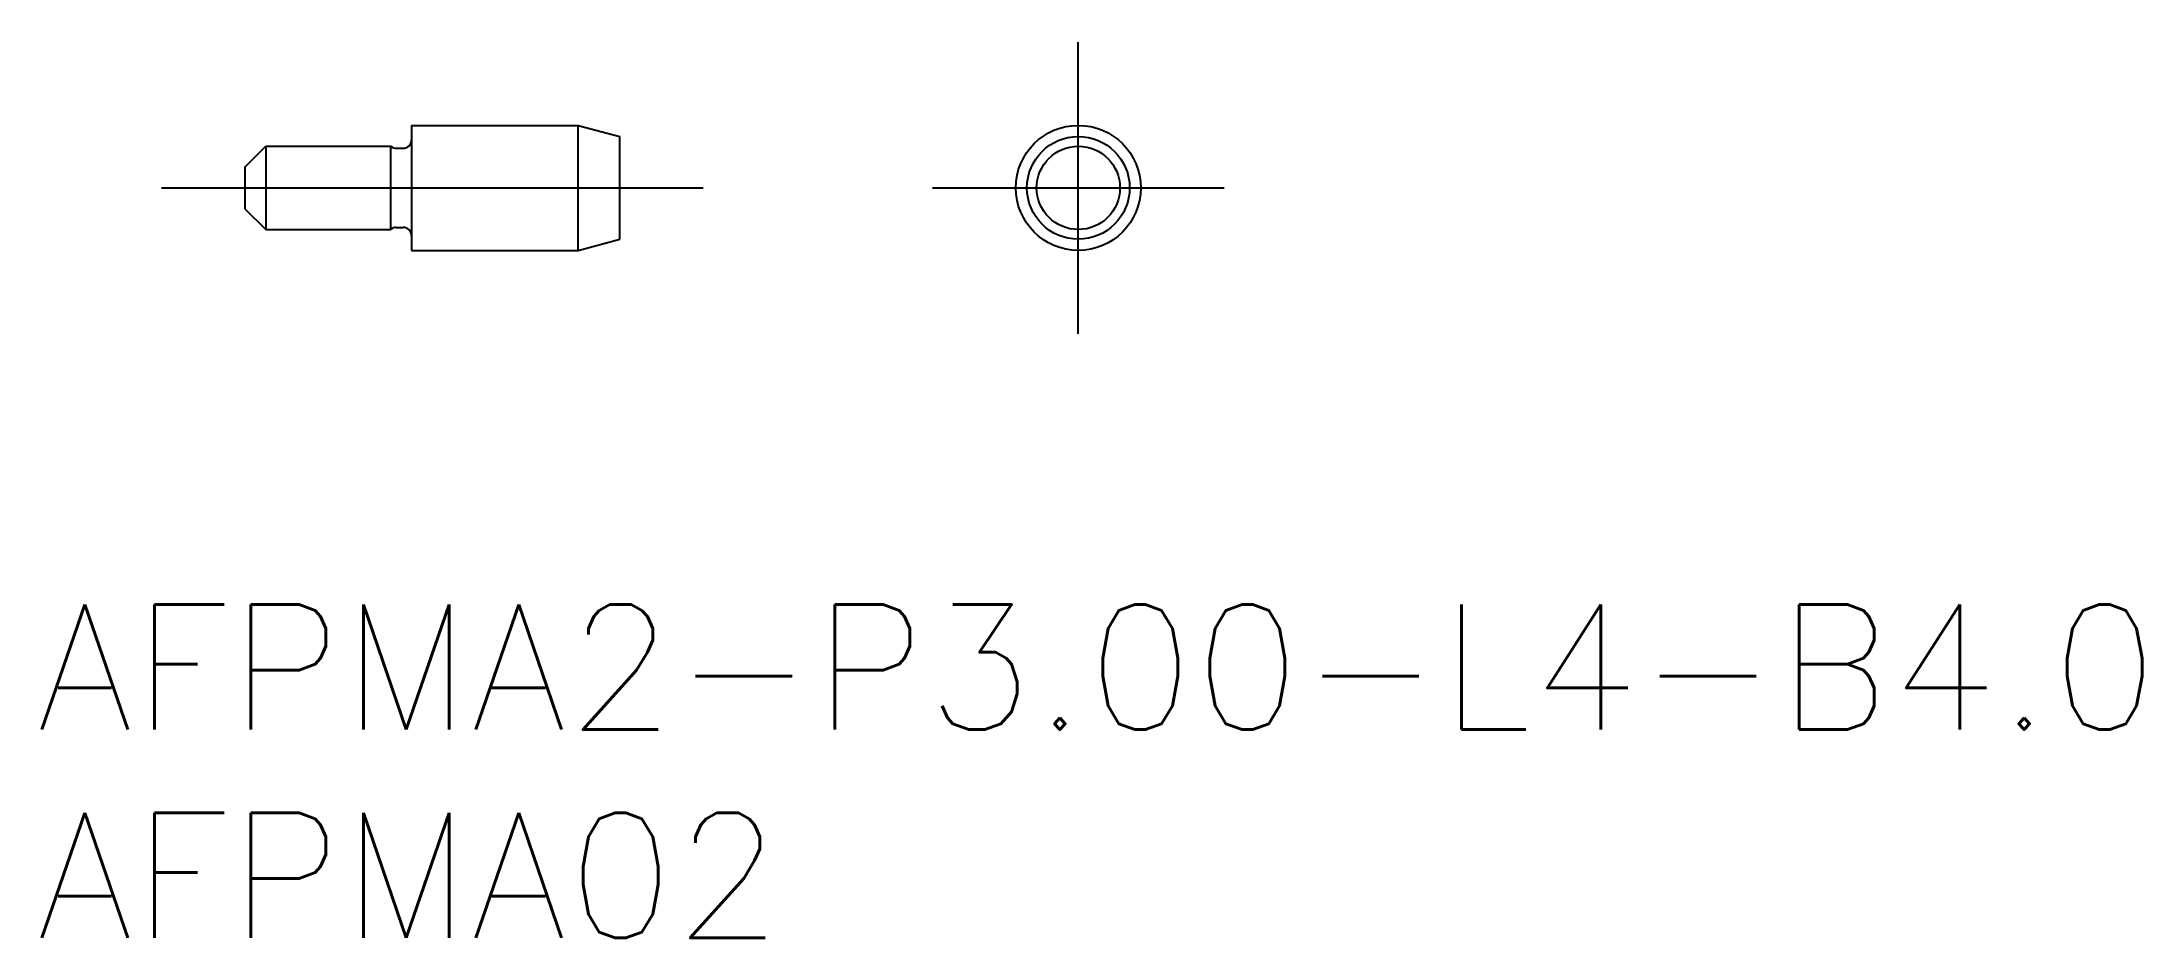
# Model space of a CAD drawing. Extents: x -24.9 to 25.5, y -18 to 3.5.
import ezdxf

# ---------------------------------------------------------------- set-up
doc = ezdxf.new("R2010")
doc.units = 0
doc.linetypes.add('CENTER', pattern=[50.8, 31.75, -6.35, 6.35, -6.35])
doc.linetypes.add('DASHED', pattern=[19.05, 12.7, -6.35])
doc.layers.get('0').update_dxf_attribs({"linetype": 'CONTINUOUS'})
doc.layers.add('CENTER', color=1, linetype='CONTINUOUS')
doc.styles.get("Standard").update_dxf_attribs({"font": 'txt.shx', "height": 3, "bigfont": 'bigfont.shx'})

msp = doc.modelspace()

# ---------------------------------------------------------------- linework, layer by layer
at = {"color": 7, "linetype": 'CONTINUOUS'}
for p, q in [((-16, 1.5), (-12, 1.5)), ((-16, 1.5), (-16, -1.5)), ((-12, -1.5), (-12, 1.5)), ((-12, 1.5), (-11, 1.232)), ((-11, -1.232), (-11, 1.232)), ((-20, 0.5), (-19.5, 1)), ((-19.5, 1), (-16.5, 1)), ((-19.5, 1), (-19.5, -1)), ((-16.5, -1), (-16.5, 1)), ((-16.368, 0.95), (-16.2, 0.95)), ((-20, 0.5), (-20, -0.5)), ((-20, -0.5), (-19.5, -1)), ((-19.5, -1), (-16.5, -1)), ((-16.368, -0.95), (-16.2, -0.95)), ((-16, -1.5), (-12, -1.5)), ((-12, -1.5), (-11, -1.232))]:
    msp.add_line(p, q, dxfattribs=at)
for radius in [1.5, 1.232]:
    msp.add_circle((0, 0), radius, dxfattribs=at)
at = {"color": 3, "linetype": 'DASHED'}
msp.add_circle((0, 0), 1, dxfattribs=at)
at = {"color": 7, "linetype": 'CONTINUOUS'}
for centre, start, end in [((-16.2, 1.15), 270, 0), ((-16.368, 1.15), 228.5904, 270), ((-16.368, -1.15), 90, 131.4096), ((-16.2, -1.15), 0, 90)]:
    msp.add_arc(centre, 0.2, start, end, dxfattribs=at)
at = {"layer": 'CENTER', "color": 1, "linetype": 'CENTER'}
for p, q in [((0, -3.5), (0, 3.5)), ((-22, 0), (-9, 0)), ((-3.5, 0), (3.5, 0))]:
    msp.add_line(p, q, dxfattribs=at)

# ---------------------------------------------------------------- texts
at = {"color": 7, "linetype": 'CONTINUOUS'}
for s, p in [('AFPMA2-P3.00-L4-B4.0', (-25, -13)), ('AFPMA02', (-25, -18))]:
    msp.add_text(s, height=3, dxfattribs=at).set_placement(p)

doc.saveas('drawing.dxf')
